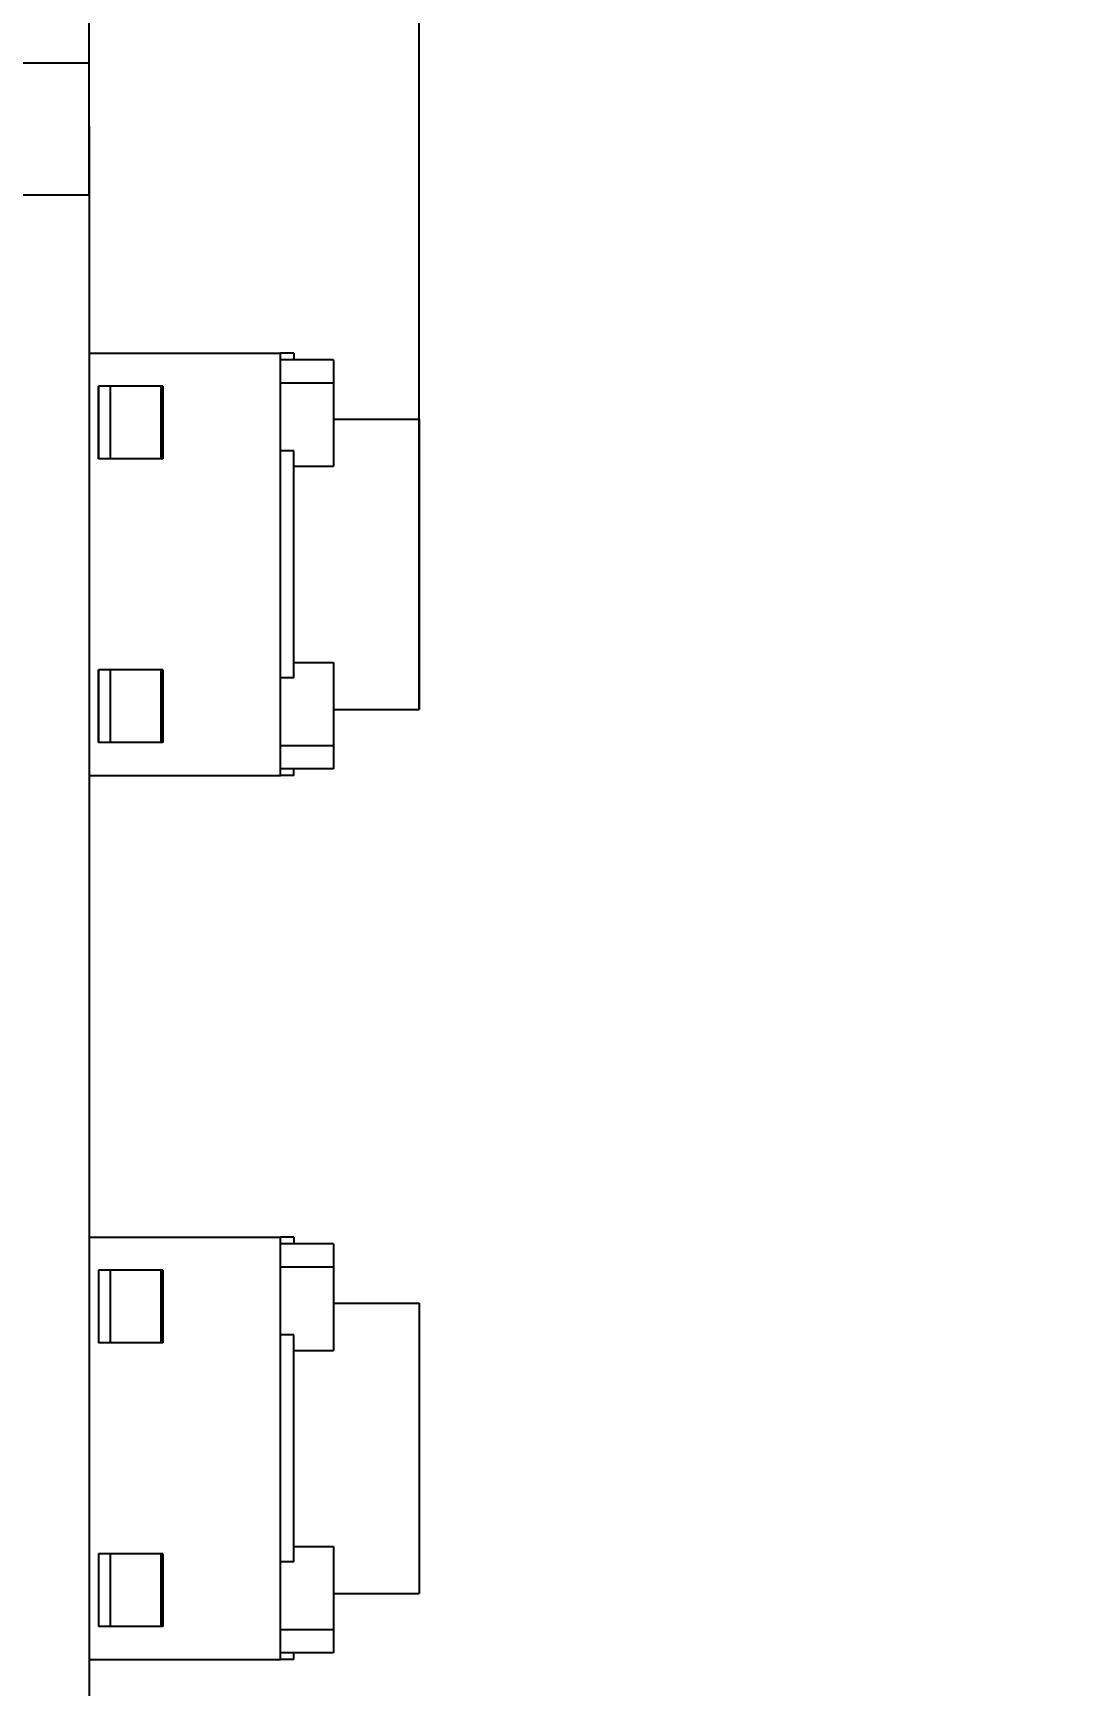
# Model space of a CAD drawing. Extents: x 91.8 to 183.4, y 88.9 to 132.2.
# Drawn here: x 175.5 to 183.43, y 109.65 to 122.18 of the extents above; entities that cross this region are included whole.
import ezdxf
from ezdxf.enums import TextEntityAlignment as Align

# ---------------------------------------------------------------- set-up
doc = ezdxf.new("R2010")
doc.units = 0
doc.layers.get('0').update_dxf_attribs({"linetype": 'CONTINUOUS'})
for name, color, linetype in [('Dimension004', 7, 'CONTINUOUS'), ('Dimension005', 7, 'CONTINUOUS'), ('View005', 7, 'CONTINUOUS')]:
    doc.layers.add(name, color=color, linetype=linetype)
doc.styles.get("Standard").update_dxf_attribs({"font": 'arial.ttf'})
doc.dimstyles.get("Standard").update_dxf_attribs({"dimscale": 0, "dimtxt": 2.5, "dimasz": 2.5, "dimexe": 1.25, "dimexo": 0.625, "dimtad": 1, "dimtxsty": 'STANDARD', "dimcen": 2.5, "dimazin": 3, "dimtfac": 1, "dimtmove": 0, "dimatfit": 3})

# ---------------------------------------------------------------- blocks, each defined once
blk = doc.blocks.new('*Dimension004')
at = {"color": 0}
for points in [[(170.93, 129.107), (170.93, 128.274), (175.93, 128.69)], [(183.43, 129.107), (183.43, 128.274), (178.43, 128.69)]]:
    blk.add_solid(points, dxfattribs=at)
at = {"layer": 'Dimension004'}
for p, q in [((175.93, 121.468), (175.93, 128.69)), ((178.43, 128.69), (175.93, 128.69)), ((178.43, 119.25), (178.43, 128.69))]:
    blk.add_line(p, q, dxfattribs=at)
blk.add_text('2.50', height=3.5, dxfattribs=at).set_placement((173.862, 128.69), align=Align.CENTER)
blk = doc.blocks.new('*Dimension005')
at = {"color": 0}
for points in [[(166.08, 124.968), (166.08, 124.134), (171.08, 124.551)], [(183.43, 124.968), (183.43, 124.134), (178.43, 124.551)]]:
    blk.add_solid(points, dxfattribs=at)
at = {"layer": 'Dimension005'}
for p, q in [((171.08, 111.15), (171.08, 124.551)), ((171.08, 124.551), (178.43, 124.551)), ((178.43, 117.05), (178.43, 124.551))]:
    blk.add_line(p, q, dxfattribs=at)
blk.add_text('7.35', height=3.5, dxfattribs=at).set_placement((171.625, 124.551), align=Align.CENTER)

msp = doc.modelspace()

# ---------------------------------------------------------------- linework, layer by layer
at = {"layer": 'View005'}
for p, q in [((175.33, 121.95), (175.93, 121.95)), ((175.33, 121.95), (175.93, 121.95)), ((175.93, 121.468), (175.93, 121.468)), ((175.93, 121.468), (175.93, 121.468)), ((175.33, 120.95), (175.93, 120.95)), ((175.33, 120.95), (175.93, 120.95)), ((175.93, 120.95), (175.93, 98.95)), ((175.93, 120.95), (175.93, 98.95)), ((175.93, 120.868), (175.93, 120.868)), ((175.93, 120.868), (175.93, 120.868)), ((175.93, 120.468), (175.93, 120.468)), ((175.93, 120.468), (175.93, 120.468)), ((175.93, 119.833), (175.93, 119.833)), ((175.93, 119.833), (175.93, 119.833)), ((175.93, 119.75), (177.38, 119.75)), ((175.93, 119.75), (177.38, 119.75)), ((177.38, 119.01), (177.38, 119.75)), ((177.48, 119.75), (177.38, 119.75)), ((177.38, 119.01), (177.38, 119.75)), ((177.48, 119.75), (177.38, 119.75)), ((177.48, 119.75), (177.48, 119.7)), ((177.48, 119.75), (177.48, 119.7)), ((177.78, 119.7), (177.38, 119.7)), ((177.78, 119.7), (177.38, 119.7)), ((177.78, 119.7), (177.78, 119.523)), ((177.78, 119.7), (177.78, 119.523)), ((175.93, 119.6), (175.93, 119.6)), ((175.93, 119.6), (175.93, 118.9)), ((175.93, 119.6), (175.93, 118.9)), ((175.93, 119.6), (175.93, 119.6)), ((175.93, 119.6), (175.93, 118.9)), ((175.93, 119.6), (175.93, 118.9)), ((176, 118.95), (176, 119.5)), ((176, 119.5), (176, 118.95)), ((176, 119.5), (176, 118.95)), ((176, 118.95), (176, 119.5)), ((176, 119.5), (176, 118.95)), ((176, 119.5), (176, 118.95)), ((176.474, 119.5), (176.088, 119.5)), ((176.474, 119.5), (176.088, 119.5)), ((176.088, 119.5), (176.088, 118.95)), ((176.088, 119.5), (176.088, 118.95)), ((176.487, 119.5), (176.474, 119.5)), ((176.474, 119.5), (176.474, 118.95)), ((176.487, 119.5), (176.474, 119.5)), ((176.474, 119.5), (176.474, 118.95)), ((176.487, 119.5), (176.487, 118.95)), ((176.487, 119.5), (176.487, 118.95)), ((177.78, 119.523), (177.38, 119.523)), ((177.78, 119.523), (177.38, 119.523)), ((177.78, 119.523), (177.78, 118.893)), ((177.78, 119.523), (177.78, 118.893)), ((177.78, 119.25), (178.43, 119.25)), ((177.78, 119.25), (178.43, 119.25)), ((177.48, 119.01), (177.38, 119.01)), ((177.48, 119.01), (177.38, 119.01)), ((177.38, 117.29), (177.38, 119.01)), ((177.38, 117.29), (177.38, 119.01)), ((177.48, 117.29), (177.48, 119.01)), ((177.48, 117.29), (177.48, 119.01)), ((175.93, 118.9), (175.93, 118.9)), ((175.93, 118.9), (175.93, 118.9)), ((176.474, 118.95), (176.088, 118.95)), ((176.474, 118.95), (176.088, 118.95)), ((176.487, 118.95), (176.474, 118.95)), ((176.487, 118.95), (176.474, 118.95)), ((177.48, 118.893), (177.78, 118.893)), ((177.48, 118.893), (177.78, 118.893)), ((175.93, 117.4), (175.93, 117.4)), ((175.93, 117.4), (175.93, 116.7)), ((175.93, 117.4), (175.93, 116.7)), ((175.93, 117.4), (175.93, 117.4)), ((175.93, 117.4), (175.93, 116.7)), ((175.93, 117.4), (175.93, 116.7)), ((177.48, 117.407), (177.78, 117.407)), ((177.48, 117.407), (177.78, 117.407)), ((177.78, 117.407), (177.78, 116.777)), ((177.78, 117.407), (177.78, 116.777)), ((176, 116.8), (176, 117.35)), ((176, 117.35), (176, 116.8)), ((176, 117.35), (176, 116.8)), ((176, 116.8), (176, 117.35)), ((176, 117.35), (176, 116.8)), ((176, 117.35), (176, 116.8)), ((176.474, 117.35), (176.088, 117.35)), ((176.474, 117.35), (176.088, 117.35)), ((176.088, 117.35), (176.088, 116.8)), ((176.088, 117.35), (176.088, 116.8)), ((176.487, 117.35), (176.474, 117.35)), ((176.474, 117.35), (176.474, 116.8)), ((176.487, 117.35), (176.474, 117.35)), ((176.474, 117.35), (176.474, 116.8)), ((176.487, 117.35), (176.487, 116.8)), ((176.487, 117.35), (176.487, 116.8)), ((177.38, 116.55), (177.38, 117.29)), ((177.48, 117.29), (177.38, 117.29)), ((177.38, 116.55), (177.38, 117.29)), ((177.48, 117.29), (177.38, 117.29)), ((177.78, 117.05), (178.43, 117.05)), ((177.78, 117.05), (178.43, 117.05)), ((177.78, 117.05), (178.43, 117.05)), ((177.78, 117.05), (178.43, 117.05)), ((177.78, 117.05), (178.43, 117.05)), ((177.78, 117.05), (178.43, 117.05)), ((177.78, 117.05), (178.43, 117.05)), ((177.78, 117.05), (178.43, 117.05)), ((176.474, 116.8), (176.088, 116.8)), ((176.474, 116.8), (176.088, 116.8)), ((176.487, 116.8), (176.474, 116.8)), ((176.487, 116.8), (176.474, 116.8)), ((177.38, 116.777), (177.78, 116.777)), ((177.38, 116.777), (177.78, 116.777)), ((177.78, 116.777), (177.78, 116.6)), ((177.78, 116.777), (177.78, 116.6)), ((175.93, 116.7), (175.93, 116.7)), ((175.93, 116.7), (175.93, 116.7)), ((175.93, 116.55), (177.38, 116.55)), ((175.93, 116.55), (177.38, 116.55)), ((177.78, 116.6), (177.38, 116.6)), ((177.78, 116.6), (177.38, 116.6)), ((177.48, 116.55), (177.38, 116.55)), ((177.48, 116.55), (177.38, 116.55)), ((177.48, 116.55), (177.48, 116.6)), ((177.48, 116.55), (177.48, 116.6)), ((175.93, 116.168), (175.93, 116.168)), ((175.93, 116.168), (175.93, 116.168)), ((175.93, 115.568), (175.93, 115.568)), ((175.93, 115.568), (175.93, 115.568)), ((175.93, 114.933), (175.93, 114.933)), ((175.93, 114.933), (175.93, 114.933)), ((175.93, 114.268), (175.93, 114.268)), ((175.93, 114.268), (175.93, 114.268)), ((175.93, 113.633), (175.93, 113.633)), ((175.93, 113.633), (175.93, 113.633)), ((175.93, 113.233), (175.93, 113.233)), ((175.93, 113.233), (175.93, 113.233)), ((175.93, 113.05), (177.38, 113.05)), ((175.93, 113.05), (177.38, 113.05)), ((177.38, 112.31), (177.38, 113.05)), ((177.48, 113.05), (177.38, 113.05)), ((177.38, 112.31), (177.38, 113.05)), ((177.48, 113.05), (177.38, 113.05)), ((177.78, 113), (177.38, 113)), ((177.78, 113), (177.38, 113)), ((177.48, 113.05), (177.48, 113)), ((177.48, 113.05), (177.48, 113)), ((177.78, 113), (177.78, 112.823)), ((177.78, 113), (177.78, 112.823)), ((175.93, 112.9), (175.93, 112.9)), ((175.93, 112.9), (175.93, 112.2)), ((175.93, 112.9), (175.93, 112.2)), ((175.93, 112.9), (175.93, 112.9)), ((175.93, 112.9), (175.93, 112.2)), ((175.93, 112.9), (175.93, 112.2)), ((176, 112.8), (176, 112.25)), ((176, 112.8), (176, 112.25)), ((176, 112.8), (176, 112.25)), ((176, 112.8), (176, 112.25)), ((176, 112.8), (176, 112.25)), ((176, 112.8), (176, 112.25)), ((176, 112.8), (176, 112.25)), ((176, 112.8), (176, 112.25)), ((176.474, 112.8), (176.088, 112.8)), ((176.474, 112.8), (176.088, 112.8)), ((176.088, 112.8), (176.088, 112.25)), ((176.088, 112.8), (176.088, 112.25)), ((176.487, 112.8), (176.474, 112.8)), ((176.474, 112.8), (176.474, 112.25)), ((176.487, 112.8), (176.474, 112.8)), ((176.474, 112.8), (176.474, 112.25)), ((176.487, 112.8), (176.487, 112.25)), ((176.487, 112.8), (176.487, 112.25)), ((177.78, 112.823), (177.38, 112.823)), ((177.78, 112.823), (177.38, 112.823)), ((177.78, 112.823), (177.78, 112.193)), ((177.78, 112.823), (177.78, 112.193)), ((177.78, 112.55), (178.43, 112.55)), ((177.78, 112.55), (178.43, 112.55)), ((176.474, 112.25), (176.088, 112.25)), ((176.474, 112.25), (176.088, 112.25)), ((176.487, 112.25), (176.474, 112.25)), ((176.487, 112.25), (176.474, 112.25)), ((177.48, 112.31), (177.38, 112.31)), ((177.48, 112.31), (177.38, 112.31)), ((177.38, 110.59), (177.38, 112.31)), ((177.38, 110.59), (177.38, 112.31)), ((177.48, 110.59), (177.48, 112.31)), ((177.48, 110.59), (177.48, 112.31)), ((175.93, 112.2), (175.93, 112.2)), ((175.93, 112.2), (175.93, 112.2)), ((177.48, 112.193), (177.78, 112.193)), ((177.48, 112.193), (177.78, 112.193)), ((175.93, 110.7), (175.93, 110.7)), ((175.93, 110.7), (175.93, 110)), ((175.93, 110.7), (175.93, 110)), ((175.93, 110.7), (175.93, 110.7)), ((175.93, 110.7), (175.93, 110)), ((175.93, 110.7), (175.93, 110)), ((176, 110.65), (176, 110.1)), ((176, 110.65), (176, 110.1)), ((176, 110.65), (176, 110.1)), ((176, 110.65), (176, 110.1)), ((176, 110.65), (176, 110.1)), ((176, 110.65), (176, 110.1)), ((176, 110.65), (176, 110.1)), ((176, 110.65), (176, 110.1)), ((176.474, 110.65), (176.088, 110.65)), ((176.474, 110.65), (176.088, 110.65)), ((176.088, 110.65), (176.088, 110.1)), ((176.088, 110.65), (176.088, 110.1)), ((176.487, 110.65), (176.474, 110.65)), ((176.474, 110.65), (176.474, 110.1)), ((176.487, 110.65), (176.474, 110.65)), ((176.474, 110.65), (176.474, 110.1)), ((176.487, 110.65), (176.487, 110.1)), ((176.487, 110.65), (176.487, 110.1)), ((177.48, 110.707), (177.78, 110.707)), ((177.48, 110.707), (177.78, 110.707)), ((177.78, 110.707), (177.78, 110.077)), ((177.78, 110.707), (177.78, 110.077)), ((177.38, 109.85), (177.38, 110.59)), ((177.48, 110.59), (177.38, 110.59)), ((177.38, 109.85), (177.38, 110.59)), ((177.48, 110.59), (177.38, 110.59)), ((177.78, 110.35), (178.43, 110.35)), ((177.78, 110.35), (178.43, 110.35)), ((177.78, 110.35), (178.43, 110.35)), ((177.78, 110.35), (178.43, 110.35)), ((177.78, 110.35), (178.43, 110.35)), ((177.78, 110.35), (178.43, 110.35)), ((177.78, 110.35), (178.43, 110.35)), ((177.78, 110.35), (178.43, 110.35)), ((175.93, 110), (175.93, 110)), ((175.93, 110), (175.93, 110)), ((176.474, 110.1), (176.088, 110.1)), ((176.474, 110.1), (176.088, 110.1)), ((176.487, 110.1), (176.474, 110.1)), ((176.487, 110.1), (176.474, 110.1)), ((177.38, 110.077), (177.78, 110.077)), ((177.38, 110.077), (177.78, 110.077)), ((177.78, 110.077), (177.78, 109.9)), ((177.78, 110.077), (177.78, 109.9)), ((177.78, 109.9), (177.38, 109.9)), ((177.78, 109.9), (177.38, 109.9)), ((177.48, 109.85), (177.48, 109.9)), ((177.48, 109.85), (177.48, 109.9)), ((175.93, 109.85), (177.38, 109.85)), ((175.93, 109.85), (177.38, 109.85)), ((177.48, 109.85), (177.38, 109.85)), ((177.48, 109.85), (177.38, 109.85))]:
    msp.add_line(p, q, dxfattribs=at)
for points, degree, knots in [([(175.93, 120.95), (175.93, 121.119), (175.93, 121.28), (175.93, 121.385), (175.93, 121.482), (175.93, 121.576), (175.93, 121.657), (175.93, 121.694), (175.93, 121.732), (175.93, 121.764), (175.93, 121.797), (175.93, 121.824), (175.93, 121.851), (175.93, 121.872), (175.93, 121.894), (175.93, 121.909), (175.93, 121.925), (175.93, 121.934), (175.93, 121.944), (175.93, 121.947), (175.93, 121.95)], 2, [0, 0, 0, 0.336599, 0.336599, 0.560999, 0.560999, 0.785398, 0.785398, 0.897598, 0.897598, 1.0098, 1.0098, 1.122, 1.122, 1.2342, 1.2342, 1.3464, 1.3464, 1.4586, 1.4586, 1.5708, 1.5708, 1.5708]), ([(175.93, 120.95), (175.93, 121.119), (175.93, 121.28), (175.93, 121.385), (175.93, 121.482), (175.93, 121.576), (175.93, 121.657), (175.93, 121.694), (175.93, 121.732), (175.93, 121.764), (175.93, 121.797), (175.93, 121.824), (175.93, 121.851), (175.93, 121.872), (175.93, 121.894), (175.93, 121.909), (175.93, 121.925), (175.93, 121.934), (175.93, 121.944), (175.93, 121.947), (175.93, 121.95)], 2, [0, 0, 0, 0.336599, 0.336599, 0.560999, 0.560999, 0.785398, 0.785398, 0.897598, 0.897598, 1.0098, 1.0098, 1.122, 1.122, 1.2342, 1.2342, 1.3464, 1.3464, 1.4586, 1.4586, 1.5708, 1.5708, 1.5708]), ([(175.93, 121.468), (175.93, 121.465), (175.93, 121.462), (175.93, 121.453), (175.93, 121.445), (175.93, 121.431), (175.93, 121.417), (175.93, 121.398), (175.93, 121.38), (175.93, 121.357), (175.93, 121.334), (175.93, 121.283), (175.93, 121.225), (175.93, 121.134), (175.93, 121.046), (175.93, 120.989), (175.93, 120.942), (175.93, 120.921), (175.93, 120.9), (175.93, 120.884), (175.93, 120.868)], 2, [1.5708, 1.5708, 1.5708, 1.76134, 1.76134, 1.95189, 1.95189, 2.14243, 2.14243, 2.33297, 2.33297, 2.52352, 2.52352, 2.90461, 2.90461, 3.47624, 3.47624, 3.85733, 3.85733, 4.04788, 4.04788, 4.23842, 4.23842, 4.23842]), ([(175.93, 121.468), (175.93, 121.465), (175.93, 121.462), (175.93, 121.453), (175.93, 121.445), (175.93, 121.431), (175.93, 121.417), (175.93, 121.398), (175.93, 121.38), (175.93, 121.357), (175.93, 121.334), (175.93, 121.283), (175.93, 121.225), (175.93, 121.134), (175.93, 121.046), (175.93, 120.989), (175.93, 120.942), (175.93, 120.921), (175.93, 120.9), (175.93, 120.884), (175.93, 120.868)], 2, [1.5708, 1.5708, 1.5708, 1.76134, 1.76134, 1.95189, 1.95189, 2.14243, 2.14243, 2.33297, 2.33297, 2.52352, 2.52352, 2.90461, 2.90461, 3.47624, 3.47624, 3.85733, 3.85733, 4.04788, 4.04788, 4.23842, 4.23842, 4.23842]), ([(175.93, 121.468), (175.93, 121.465), (175.93, 121.462), (175.93, 121.453), (175.93, 121.445), (175.93, 121.431), (175.93, 121.417), (175.93, 121.398), (175.93, 121.38), (175.93, 121.357), (175.93, 121.334), (175.93, 121.283), (175.93, 121.225), (175.93, 121.134), (175.93, 121.046), (175.93, 120.989), (175.93, 120.942), (175.93, 120.921), (175.93, 120.9), (175.93, 120.884), (175.93, 120.868)], 2, [1.5708, 1.5708, 1.5708, 1.76134, 1.76134, 1.95189, 1.95189, 2.14243, 2.14243, 2.33297, 2.33297, 2.52352, 2.52352, 2.90461, 2.90461, 3.47624, 3.47624, 3.85733, 3.85733, 4.04788, 4.04788, 4.23842, 4.23842, 4.23842]), ([(175.93, 121.468), (175.93, 121.465), (175.93, 121.462), (175.93, 121.453), (175.93, 121.445), (175.93, 121.431), (175.93, 121.417), (175.93, 121.398), (175.93, 121.38), (175.93, 121.357), (175.93, 121.334), (175.93, 121.283), (175.93, 121.225), (175.93, 121.134), (175.93, 121.046), (175.93, 120.989), (175.93, 120.942), (175.93, 120.921), (175.93, 120.9), (175.93, 120.884), (175.93, 120.868)], 2, [1.5708, 1.5708, 1.5708, 1.76134, 1.76134, 1.95189, 1.95189, 2.14243, 2.14243, 2.33297, 2.33297, 2.52352, 2.52352, 2.90461, 2.90461, 3.47624, 3.47624, 3.85733, 3.85733, 4.04788, 4.04788, 4.23842, 4.23842, 4.23842]), ([(175.93, 120.868), (175.93, 120.867), (175.93, 120.82), (175.93, 120.743), (175.93, 120.666), (175.93, 120.562), (175.93, 120.468)], 3, [1.5708, 1.5708, 1.5708, 1.5708, 2.48762, 2.48762, 2.48762, 3.40445, 3.40445, 3.40445, 3.40445]), ([(175.93, 120.868), (175.93, 120.867), (175.93, 120.82), (175.93, 120.743), (175.93, 120.666), (175.93, 120.562), (175.93, 120.468)], 3, [1.5708, 1.5708, 1.5708, 1.5708, 2.48762, 2.48762, 2.48762, 3.40445, 3.40445, 3.40445, 3.40445]), ([(175.93, 120.868), (175.93, 120.867), (175.93, 120.82), (175.93, 120.743), (175.93, 120.666), (175.93, 120.562), (175.93, 120.468)], 3, [1.5708, 1.5708, 1.5708, 1.5708, 2.48762, 2.48762, 2.48762, 3.40445, 3.40445, 3.40445, 3.40445]), ([(175.93, 120.868), (175.93, 120.867), (175.93, 120.82), (175.93, 120.743), (175.93, 120.666), (175.93, 120.562), (175.93, 120.468)], 3, [1.5708, 1.5708, 1.5708, 1.5708, 2.48762, 2.48762, 2.48762, 3.40445, 3.40445, 3.40445, 3.40445]), ([(175.93, 120.468), (175.93, 120.464), (175.93, 120.46), (175.93, 120.448), (175.93, 120.436), (175.93, 120.417), (175.93, 120.398), (175.93, 120.373), (175.93, 120.348), (175.93, 120.318), (175.93, 120.288), (175.93, 120.222), (175.93, 120.15), (175.93, 120.115), (175.93, 120.079), (175.93, 120.01), (175.93, 119.952), (175.93, 119.927), (175.93, 119.902), (175.93, 119.883), (175.93, 119.864), (175.93, 119.852), (175.93, 119.84), (175.93, 119.836), (175.93, 119.833)], 2, [1.5708, 1.5708, 1.5708, 1.7952, 1.7952, 2.0196, 2.0196, 2.24399, 2.24399, 2.46839, 2.46839, 2.69279, 2.69279, 3.14159, 3.14159, 3.36599, 3.36599, 3.81479, 3.81479, 4.03919, 4.03919, 4.26359, 4.26359, 4.48799, 4.48799, 4.71239, 4.71239, 4.71239]), ([(175.93, 120.468), (175.93, 120.464), (175.93, 120.46), (175.93, 120.448), (175.93, 120.436), (175.93, 120.417), (175.93, 120.398), (175.93, 120.373), (175.93, 120.348), (175.93, 120.318), (175.93, 120.288), (175.93, 120.222), (175.93, 120.15), (175.93, 120.115), (175.93, 120.079), (175.93, 120.01), (175.93, 119.952), (175.93, 119.927), (175.93, 119.902), (175.93, 119.883), (175.93, 119.864), (175.93, 119.852), (175.93, 119.84), (175.93, 119.836), (175.93, 119.833)], 2, [1.5708, 1.5708, 1.5708, 1.7952, 1.7952, 2.0196, 2.0196, 2.24399, 2.24399, 2.46839, 2.46839, 2.69279, 2.69279, 3.14159, 3.14159, 3.36599, 3.36599, 3.81479, 3.81479, 4.03919, 4.03919, 4.26359, 4.26359, 4.48799, 4.48799, 4.71239, 4.71239, 4.71239]), ([(175.93, 120.468), (175.93, 120.464), (175.93, 120.46), (175.93, 120.448), (175.93, 120.436), (175.93, 120.417), (175.93, 120.398), (175.93, 120.373), (175.93, 120.348), (175.93, 120.318), (175.93, 120.288), (175.93, 120.222), (175.93, 120.15), (175.93, 120.115), (175.93, 120.079), (175.93, 120.01), (175.93, 119.952), (175.93, 119.927), (175.93, 119.902), (175.93, 119.883), (175.93, 119.864), (175.93, 119.852), (175.93, 119.84), (175.93, 119.836), (175.93, 119.833)], 2, [1.5708, 1.5708, 1.5708, 1.7952, 1.7952, 2.0196, 2.0196, 2.24399, 2.24399, 2.46839, 2.46839, 2.69279, 2.69279, 3.14159, 3.14159, 3.36599, 3.36599, 3.81479, 3.81479, 4.03919, 4.03919, 4.26359, 4.26359, 4.48799, 4.48799, 4.71239, 4.71239, 4.71239]), ([(175.93, 120.468), (175.93, 120.464), (175.93, 120.46), (175.93, 120.448), (175.93, 120.436), (175.93, 120.417), (175.93, 120.398), (175.93, 120.373), (175.93, 120.348), (175.93, 120.318), (175.93, 120.288), (175.93, 120.222), (175.93, 120.15), (175.93, 120.115), (175.93, 120.079), (175.93, 120.01), (175.93, 119.952), (175.93, 119.927), (175.93, 119.902), (175.93, 119.883), (175.93, 119.864), (175.93, 119.852), (175.93, 119.84), (175.93, 119.836), (175.93, 119.833)], 2, [1.5708, 1.5708, 1.5708, 1.7952, 1.7952, 2.0196, 2.0196, 2.24399, 2.24399, 2.46839, 2.46839, 2.69279, 2.69279, 3.14159, 3.14159, 3.36599, 3.36599, 3.81479, 3.81479, 4.03919, 4.03919, 4.26359, 4.26359, 4.48799, 4.48799, 4.71239, 4.71239, 4.71239]), ([(178.43, 119.25), (178.43, 119.222), (178.43, 119.141), (178.43, 119.01), (178.43, 118.836), (178.43, 118.627), (178.43, 118.395), (178.43, 118.15), (178.43, 117.905), (178.43, 117.673), (178.43, 117.464), (178.43, 117.29), (178.43, 117.159), (178.43, 117.078), (178.43, 117.05)], 1, [1.5708, 1.5708, 1.7952, 2.0196, 2.24399, 2.46839, 2.69279, 2.91719, 3.14159, 3.36599, 3.59039, 3.81479, 4.03919, 4.26359, 4.48799, 4.71239, 4.71239]), ([(178.43, 119.25), (178.43, 119.222), (178.43, 119.141), (178.43, 119.01), (178.43, 118.836), (178.43, 118.627), (178.43, 118.395), (178.43, 118.15), (178.43, 117.905), (178.43, 117.673), (178.43, 117.464), (178.43, 117.29), (178.43, 117.159), (178.43, 117.078), (178.43, 117.05)], 1, [1.5708, 1.5708, 1.7952, 2.0196, 2.24399, 2.46839, 2.69279, 2.91719, 3.14159, 3.36599, 3.59039, 3.81479, 4.03919, 4.26359, 4.48799, 4.71239, 4.71239]), ([(175.93, 116.168), (175.93, 116.165), (175.93, 116.162), (175.93, 116.153), (175.93, 116.145), (175.93, 116.131), (175.93, 116.117), (175.93, 116.098), (175.93, 116.08), (175.93, 116.057), (175.93, 116.034), (175.93, 115.983), (175.93, 115.925), (175.93, 115.834), (175.93, 115.746), (175.93, 115.689), (175.93, 115.642), (175.93, 115.621), (175.93, 115.6), (175.93, 115.584), (175.93, 115.568)], 2, [1.5708, 1.5708, 1.5708, 1.76134, 1.76134, 1.95189, 1.95189, 2.14243, 2.14243, 2.33297, 2.33297, 2.52352, 2.52352, 2.90461, 2.90461, 3.47624, 3.47624, 3.85733, 3.85733, 4.04788, 4.04788, 4.23842, 4.23842, 4.23842]), ([(175.93, 116.168), (175.93, 116.165), (175.93, 116.162), (175.93, 116.153), (175.93, 116.145), (175.93, 116.131), (175.93, 116.117), (175.93, 116.098), (175.93, 116.08), (175.93, 116.057), (175.93, 116.034), (175.93, 115.983), (175.93, 115.925), (175.93, 115.834), (175.93, 115.746), (175.93, 115.689), (175.93, 115.642), (175.93, 115.621), (175.93, 115.6), (175.93, 115.584), (175.93, 115.568)], 2, [1.5708, 1.5708, 1.5708, 1.76134, 1.76134, 1.95189, 1.95189, 2.14243, 2.14243, 2.33297, 2.33297, 2.52352, 2.52352, 2.90461, 2.90461, 3.47624, 3.47624, 3.85733, 3.85733, 4.04788, 4.04788, 4.23842, 4.23842, 4.23842]), ([(175.93, 116.168), (175.93, 116.165), (175.93, 116.162), (175.93, 116.153), (175.93, 116.145), (175.93, 116.131), (175.93, 116.117), (175.93, 116.098), (175.93, 116.08), (175.93, 116.057), (175.93, 116.034), (175.93, 115.983), (175.93, 115.925), (175.93, 115.834), (175.93, 115.746), (175.93, 115.689), (175.93, 115.642), (175.93, 115.621), (175.93, 115.6), (175.93, 115.584), (175.93, 115.568)], 2, [1.5708, 1.5708, 1.5708, 1.76134, 1.76134, 1.95189, 1.95189, 2.14243, 2.14243, 2.33297, 2.33297, 2.52352, 2.52352, 2.90461, 2.90461, 3.47624, 3.47624, 3.85733, 3.85733, 4.04788, 4.04788, 4.23842, 4.23842, 4.23842]), ([(175.93, 116.168), (175.93, 116.165), (175.93, 116.162), (175.93, 116.153), (175.93, 116.145), (175.93, 116.131), (175.93, 116.117), (175.93, 116.098), (175.93, 116.08), (175.93, 116.057), (175.93, 116.034), (175.93, 115.983), (175.93, 115.925), (175.93, 115.834), (175.93, 115.746), (175.93, 115.689), (175.93, 115.642), (175.93, 115.621), (175.93, 115.6), (175.93, 115.584), (175.93, 115.568)], 2, [1.5708, 1.5708, 1.5708, 1.76134, 1.76134, 1.95189, 1.95189, 2.14243, 2.14243, 2.33297, 2.33297, 2.52352, 2.52352, 2.90461, 2.90461, 3.47624, 3.47624, 3.85733, 3.85733, 4.04788, 4.04788, 4.23842, 4.23842, 4.23842]), ([(175.93, 115.568), (175.93, 115.564), (175.93, 115.56), (175.93, 115.548), (175.93, 115.536), (175.93, 115.517), (175.93, 115.498), (175.93, 115.473), (175.93, 115.448), (175.93, 115.418), (175.93, 115.388), (175.93, 115.322), (175.93, 115.25), (175.93, 115.215), (175.93, 115.179), (175.93, 115.11), (175.93, 115.052), (175.93, 115.027), (175.93, 115.002), (175.93, 114.983), (175.93, 114.964), (175.93, 114.952), (175.93, 114.94), (175.93, 114.936), (175.93, 114.933)], 2, [1.5708, 1.5708, 1.5708, 1.7952, 1.7952, 2.0196, 2.0196, 2.24399, 2.24399, 2.46839, 2.46839, 2.69279, 2.69279, 3.14159, 3.14159, 3.36599, 3.36599, 3.81479, 3.81479, 4.03919, 4.03919, 4.26359, 4.26359, 4.48799, 4.48799, 4.71239, 4.71239, 4.71239]), ([(175.93, 115.568), (175.93, 115.564), (175.93, 115.56), (175.93, 115.548), (175.93, 115.536), (175.93, 115.517), (175.93, 115.498), (175.93, 115.473), (175.93, 115.448), (175.93, 115.418), (175.93, 115.388), (175.93, 115.322), (175.93, 115.25), (175.93, 115.215), (175.93, 115.179), (175.93, 115.11), (175.93, 115.052), (175.93, 115.027), (175.93, 115.002), (175.93, 114.983), (175.93, 114.964), (175.93, 114.952), (175.93, 114.94), (175.93, 114.936), (175.93, 114.933)], 2, [1.5708, 1.5708, 1.5708, 1.7952, 1.7952, 2.0196, 2.0196, 2.24399, 2.24399, 2.46839, 2.46839, 2.69279, 2.69279, 3.14159, 3.14159, 3.36599, 3.36599, 3.81479, 3.81479, 4.03919, 4.03919, 4.26359, 4.26359, 4.48799, 4.48799, 4.71239, 4.71239, 4.71239]), ([(175.93, 115.568), (175.93, 115.564), (175.93, 115.56), (175.93, 115.548), (175.93, 115.536), (175.93, 115.517), (175.93, 115.498), (175.93, 115.473), (175.93, 115.448), (175.93, 115.418), (175.93, 115.388), (175.93, 115.322), (175.93, 115.25), (175.93, 115.215), (175.93, 115.179), (175.93, 115.11), (175.93, 115.052), (175.93, 115.027), (175.93, 115.002), (175.93, 114.983), (175.93, 114.964), (175.93, 114.952), (175.93, 114.94), (175.93, 114.936), (175.93, 114.933)], 2, [1.5708, 1.5708, 1.5708, 1.7952, 1.7952, 2.0196, 2.0196, 2.24399, 2.24399, 2.46839, 2.46839, 2.69279, 2.69279, 3.14159, 3.14159, 3.36599, 3.36599, 3.81479, 3.81479, 4.03919, 4.03919, 4.26359, 4.26359, 4.48799, 4.48799, 4.71239, 4.71239, 4.71239]), ([(175.93, 115.568), (175.93, 115.564), (175.93, 115.56), (175.93, 115.548), (175.93, 115.536), (175.93, 115.517), (175.93, 115.498), (175.93, 115.473), (175.93, 115.448), (175.93, 115.418), (175.93, 115.388), (175.93, 115.322), (175.93, 115.25), (175.93, 115.215), (175.93, 115.179), (175.93, 115.11), (175.93, 115.052), (175.93, 115.027), (175.93, 115.002), (175.93, 114.983), (175.93, 114.964), (175.93, 114.952), (175.93, 114.94), (175.93, 114.936), (175.93, 114.933)], 2, [1.5708, 1.5708, 1.5708, 1.7952, 1.7952, 2.0196, 2.0196, 2.24399, 2.24399, 2.46839, 2.46839, 2.69279, 2.69279, 3.14159, 3.14159, 3.36599, 3.36599, 3.81479, 3.81479, 4.03919, 4.03919, 4.26359, 4.26359, 4.48799, 4.48799, 4.71239, 4.71239, 4.71239]), ([(175.93, 114.268), (175.93, 114.264), (175.93, 114.26), (175.93, 114.248), (175.93, 114.236), (175.93, 114.217), (175.93, 114.198), (175.93, 114.173), (175.93, 114.148), (175.93, 114.118), (175.93, 114.088), (175.93, 114.022), (175.93, 113.95), (175.93, 113.915), (175.93, 113.879), (175.93, 113.81), (175.93, 113.752), (175.93, 113.727), (175.93, 113.702), (175.93, 113.683), (175.93, 113.664), (175.93, 113.652), (175.93, 113.64), (175.93, 113.636), (175.93, 113.633)], 2, [1.5708, 1.5708, 1.5708, 1.7952, 1.7952, 2.0196, 2.0196, 2.24399, 2.24399, 2.46839, 2.46839, 2.69279, 2.69279, 3.14159, 3.14159, 3.36599, 3.36599, 3.81479, 3.81479, 4.03919, 4.03919, 4.26359, 4.26359, 4.48799, 4.48799, 4.71239, 4.71239, 4.71239]), ([(175.93, 114.268), (175.93, 114.264), (175.93, 114.26), (175.93, 114.248), (175.93, 114.236), (175.93, 114.217), (175.93, 114.198), (175.93, 114.173), (175.93, 114.148), (175.93, 114.118), (175.93, 114.088), (175.93, 114.022), (175.93, 113.95), (175.93, 113.915), (175.93, 113.879), (175.93, 113.81), (175.93, 113.752), (175.93, 113.727), (175.93, 113.702), (175.93, 113.683), (175.93, 113.664), (175.93, 113.652), (175.93, 113.64), (175.93, 113.636), (175.93, 113.633)], 2, [1.5708, 1.5708, 1.5708, 1.7952, 1.7952, 2.0196, 2.0196, 2.24399, 2.24399, 2.46839, 2.46839, 2.69279, 2.69279, 3.14159, 3.14159, 3.36599, 3.36599, 3.81479, 3.81479, 4.03919, 4.03919, 4.26359, 4.26359, 4.48799, 4.48799, 4.71239, 4.71239, 4.71239]), ([(175.93, 114.268), (175.93, 114.264), (175.93, 114.26), (175.93, 114.248), (175.93, 114.236), (175.93, 114.217), (175.93, 114.198), (175.93, 114.173), (175.93, 114.148), (175.93, 114.118), (175.93, 114.088), (175.93, 114.022), (175.93, 113.95), (175.93, 113.915), (175.93, 113.879), (175.93, 113.81), (175.93, 113.752), (175.93, 113.727), (175.93, 113.702), (175.93, 113.683), (175.93, 113.664), (175.93, 113.652), (175.93, 113.64), (175.93, 113.636), (175.93, 113.633)], 2, [1.5708, 1.5708, 1.5708, 1.7952, 1.7952, 2.0196, 2.0196, 2.24399, 2.24399, 2.46839, 2.46839, 2.69279, 2.69279, 3.14159, 3.14159, 3.36599, 3.36599, 3.81479, 3.81479, 4.03919, 4.03919, 4.26359, 4.26359, 4.48799, 4.48799, 4.71239, 4.71239, 4.71239]), ([(175.93, 114.268), (175.93, 114.264), (175.93, 114.26), (175.93, 114.248), (175.93, 114.236), (175.93, 114.217), (175.93, 114.198), (175.93, 114.173), (175.93, 114.148), (175.93, 114.118), (175.93, 114.088), (175.93, 114.022), (175.93, 113.95), (175.93, 113.915), (175.93, 113.879), (175.93, 113.81), (175.93, 113.752), (175.93, 113.727), (175.93, 113.702), (175.93, 113.683), (175.93, 113.664), (175.93, 113.652), (175.93, 113.64), (175.93, 113.636), (175.93, 113.633)], 2, [1.5708, 1.5708, 1.5708, 1.7952, 1.7952, 2.0196, 2.0196, 2.24399, 2.24399, 2.46839, 2.46839, 2.69279, 2.69279, 3.14159, 3.14159, 3.36599, 3.36599, 3.81479, 3.81479, 4.03919, 4.03919, 4.26359, 4.26359, 4.48799, 4.48799, 4.71239, 4.71239, 4.71239]), ([(175.93, 113.633), (175.93, 113.538), (175.93, 113.434), (175.93, 113.357), (175.93, 113.28), (175.93, 113.233), (175.93, 113.233)], 3, [2.87873, 2.87873, 2.87873, 2.87873, 3.79556, 3.79556, 3.79556, 4.71239, 4.71239, 4.71239, 4.71239]), ([(175.93, 113.633), (175.93, 113.538), (175.93, 113.434), (175.93, 113.357), (175.93, 113.28), (175.93, 113.233), (175.93, 113.233)], 3, [2.87873, 2.87873, 2.87873, 2.87873, 3.79556, 3.79556, 3.79556, 4.71239, 4.71239, 4.71239, 4.71239]), ([(175.93, 113.633), (175.93, 113.538), (175.93, 113.434), (175.93, 113.357), (175.93, 113.28), (175.93, 113.233), (175.93, 113.233)], 3, [2.87873, 2.87873, 2.87873, 2.87873, 3.79556, 3.79556, 3.79556, 4.71239, 4.71239, 4.71239, 4.71239]), ([(175.93, 113.633), (175.93, 113.538), (175.93, 113.434), (175.93, 113.357), (175.93, 113.28), (175.93, 113.233), (175.93, 113.233)], 3, [2.87873, 2.87873, 2.87873, 2.87873, 3.79556, 3.79556, 3.79556, 4.71239, 4.71239, 4.71239, 4.71239]), ([(178.43, 112.55), (178.43, 112.522), (178.43, 112.441), (178.43, 112.31), (178.43, 112.136), (178.43, 111.927), (178.43, 111.695), (178.43, 111.45), (178.43, 111.205), (178.43, 110.973), (178.43, 110.764), (178.43, 110.59), (178.43, 110.459), (178.43, 110.378), (178.43, 110.35)], 1, [1.5708, 1.5708, 1.7952, 2.0196, 2.24399, 2.46839, 2.69279, 2.91719, 3.14159, 3.36599, 3.59039, 3.81479, 4.03919, 4.26359, 4.48799, 4.71239, 4.71239]), ([(178.43, 112.55), (178.43, 112.522), (178.43, 112.441), (178.43, 112.31), (178.43, 112.136), (178.43, 111.927), (178.43, 111.695), (178.43, 111.45), (178.43, 111.205), (178.43, 110.973), (178.43, 110.764), (178.43, 110.59), (178.43, 110.459), (178.43, 110.378), (178.43, 110.35)], 1, [1.5708, 1.5708, 1.7952, 2.0196, 2.24399, 2.46839, 2.69279, 2.91719, 3.14159, 3.36599, 3.59039, 3.81479, 4.03919, 4.26359, 4.48799, 4.71239, 4.71239])]:
    msp.add_open_spline(points, degree=degree, knots=knots, dxfattribs=at)
for points in [[(176.088, 119.5), (176.039, 119.5), (175.999, 119.5), (176, 119.5)], [(176.088, 119.5), (176.039, 119.5), (175.999, 119.5), (176, 119.5)], [(176.088, 118.95), (176.039, 118.95), (175.999, 118.95), (176, 118.95)], [(176.088, 118.95), (176.039, 118.95), (175.999, 118.95), (176, 118.95)], [(176.088, 117.35), (176.039, 117.35), (175.999, 117.35), (176, 117.35)], [(176.088, 117.35), (176.039, 117.35), (175.999, 117.35), (176, 117.35)], [(176.088, 116.8), (176.039, 116.8), (175.999, 116.8), (176, 116.8)], [(176.088, 116.8), (176.039, 116.8), (175.999, 116.8), (176, 116.8)], [(176.088, 112.8), (176.039, 112.8), (175.999, 112.8), (176, 112.8)], [(176.088, 112.8), (176.039, 112.8), (175.999, 112.8), (176, 112.8)], [(176.088, 112.25), (176.039, 112.25), (175.999, 112.25), (176, 112.25)], [(176.088, 112.25), (176.039, 112.25), (175.999, 112.25), (176, 112.25)], [(176.088, 110.65), (176.039, 110.65), (175.999, 110.65), (176, 110.65)], [(176.088, 110.65), (176.039, 110.65), (175.999, 110.65), (176, 110.65)], [(176.088, 110.1), (176.039, 110.1), (175.999, 110.1), (176, 110.1)], [(176.088, 110.1), (176.039, 110.1), (175.999, 110.1), (176, 110.1)]]:
    msp.add_open_spline(points, degree=3, dxfattribs=at)

# ---------------------------------------------------------------- dimensions: what is measured, and where the dimension line sits
at = {"layer": 'Dimension004'}
dim = msp.add_linear_dim(base=(173.862, 128.69), p1=(178.43, 119.25), p2=(175.93, 121.468), text='2.50', dimstyle='STANDARD', dxfattribs=at)
dim.commit()
dim.dimension.update_dxf_attribs({"geometry": '*Dimension004', "text_midpoint": (177.18, 124.95)})
at = {"layer": 'Dimension005'}
dim = msp.add_linear_dim(base=(171.625, 124.551), p1=(171.08, 111.15), p2=(178.43, 117.05), text='7.35', dimstyle='STANDARD', dxfattribs=at)
dim.commit()
dim.dimension.update_dxf_attribs({"geometry": '*Dimension005', "text_midpoint": (174.755, 128.45)})

doc.saveas('drawing.dxf')
